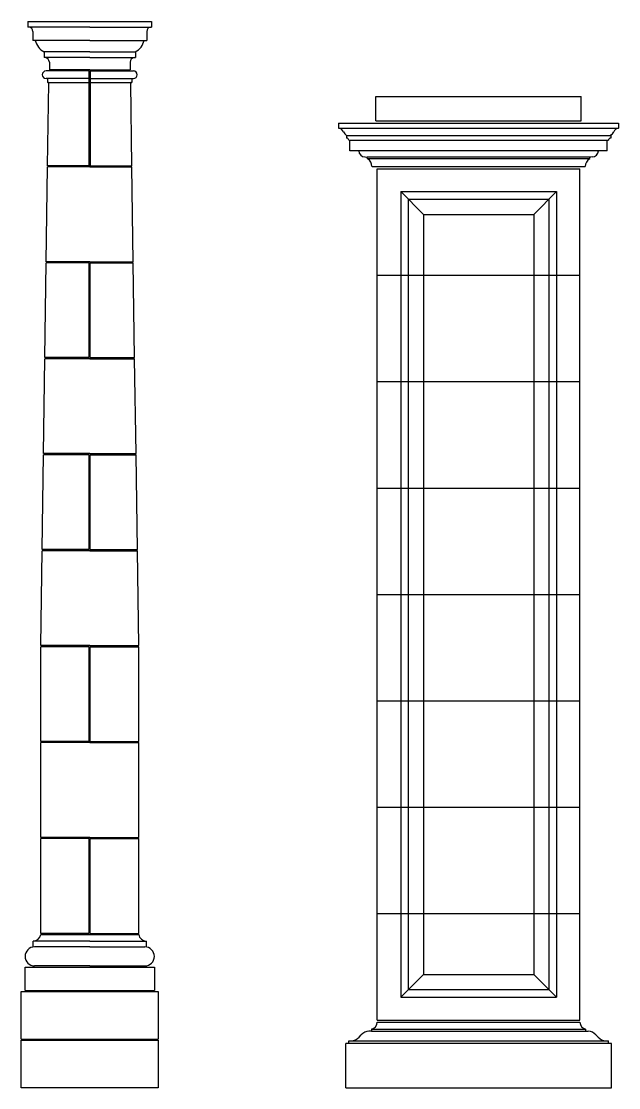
# Model space of a CAD drawing. Extents: x -9127 to 548, y 11049 to 16542.
# Drawn here: x -1099 to 473, y 11049 to 13855 of the extents above; entities that cross this region are included whole.
import ezdxf

# ---------------------------------------------------------------- set-up
doc = ezdxf.new("R2010")
doc.units = 0
doc.header["$MEASUREMENT"] = 0
doc.layers.get('0').update_dxf_attribs({"linetype": 'CONTINUOUS'})
doc.layers.add('detail', color=7, linetype='CONTINUOUS')

# ---------------------------------------------------------------- blocks, each defined once
blk = doc.blocks.new('16')
at = {"layer": 'detail'}
for p, q in [((-8989.4, 9285.7), (-8989.4, 9270.7)), ((-8989.4, 9285.7), (-8664.4, 9285.7)), ((-8826.9, 9270.7), (-8989.4, 9270.7)), ((-8826.9, 9270.7), (-8664.4, 9270.7)), ((-8664.4, 9285.7), (-8664.4, 9270.7)), ((-8976.9, 9259.2), (-8976.9, 9235.7)), ((-8826.9, 9235.7), (-8976.9, 9235.7)), ((-8826.9, 9235.7), (-8676.9, 9235.7)), ((-8676.9, 9259.2), (-8676.9, 9235.7)), ((-8946.9, 9205.7), (-8946.9, 9190.7)), ((-8826.9, 9205.7), (-8946.9, 9205.7)), ((-8826.9, 9205.7), (-8706.9, 9205.7)), ((-8706.9, 9205.7), (-8706.9, 9190.7)), ((-8826.9, 9190.7), (-8946.9, 9190.7)), ((-8933.1, 9178.5), (-8933.1, 9158.2)), ((-8826.9, 9190.7), (-8706.9, 9190.7)), ((-8720.6, 9178.5), (-8720.6, 9158.2)), ((-8828.4, 9155.2), (-8941.9, 9155.2)), ((-8826.9, 9158.2), (-8933.1, 9158.2)), ((-8828.4, 8905.7), (-8828.4, 9155.2)), ((-8826.9, 9158.2), (-8720.6, 9158.2)), ((-8825.4, 9155.2), (-8711.9, 9155.2)), ((-8825.4, 8905.7), (-8825.4, 9155.2)), ((-8825.4, 9155.2), (-8825.4, 8905.7)), ((-8828.4, 9135.2), (-8941.9, 9135.2)), ((-8937.8, 8905.7), (-8934.7, 9122.7)), ((-8937.6, 9135.2), (-8937.6, 9125.2)), ((-8937.2, 9125.2), (-8937.6, 9125.2)), ((-8937.2, 9125.2), (-8828.4, 9125.2)), ((-8825.4, 9135.2), (-8711.9, 9135.2)), ((-8825.4, 9125.2), (-8716.2, 9125.2)), ((-8716, 8905.7), (-8719.1, 9122.7)), ((-8716.6, 9125.2), (-8716.2, 9125.2)), ((-8716.2, 9135.2), (-8716.2, 9125.2)), ((-8941.4, 8653.2), (-8937.8, 8902.7)), ((-8828.4, 8905.7), (-8937.8, 8905.7)), ((-8826.9, 8902.7), (-8937.8, 8902.7)), ((-8826.9, 8902.7), (-8716, 8902.7)), ((-8825.4, 8905.7), (-8716, 8905.7)), ((-8712.4, 8653.2), (-8716, 8902.7)), ((-8945, 8400.7), (-8941.5, 8650.2)), ((-8828.4, 8650.2), (-8941.5, 8650.2)), ((-8826.9, 8653.2), (-8941.4, 8653.2)), ((-8828.4, 8400.7), (-8828.4, 8650.2)), ((-8826.9, 8653.2), (-8712.4, 8653.2)), ((-8825.4, 8650.2), (-8712.3, 8650.2)), ((-8825.4, 8400.7), (-8825.4, 8650.2)), ((-8708.8, 8400.7), (-8712.3, 8650.2)), ((-8948.7, 8148.2), (-8945.1, 8397.7)), ((-8826.9, 8397.7), (-8945.1, 8397.7)), ((-8828.4, 8400.7), (-8945, 8400.7)), ((-8826.9, 8397.7), (-8708.7, 8397.7)), ((-8825.4, 8400.7), (-8708.8, 8400.7)), ((-8705.1, 8148.2), (-8708.7, 8397.7)), ((-8952.3, 7895.7), (-8948.7, 8145.2)), ((-8826.9, 8148.2), (-8948.7, 8148.2)), ((-8828.4, 8145.2), (-8948.7, 8145.2)), ((-8828.4, 7895.7), (-8828.4, 8145.2)), ((-8826.9, 8148.2), (-8705.1, 8148.2)), ((-8825.4, 8145.2), (-8705.1, 8145.2)), ((-8825.4, 7895.7), (-8825.4, 8145.2)), ((-8701.5, 7895.7), (-8705.1, 8145.2)), ((-8955.9, 7643.2), (-8952.3, 7892.7)), ((-8828.4, 7895.7), (-8952.3, 7895.7)), ((-8826.9, 7892.7), (-8952.3, 7892.7)), ((-8826.9, 7892.7), (-8701.5, 7892.7)), ((-8825.4, 7895.7), (-8701.5, 7895.7)), ((-8697.9, 7643.2), (-8701.5, 7892.7)), ((-8826.9, 7643.2), (-8955.9, 7643.2)), ((-8955.9, 7390.7), (-8955.9, 7640.2)), ((-8828.4, 7640.2), (-8955.9, 7640.2)), ((-8828.4, 7390.7), (-8828.4, 7640.2)), ((-8826.9, 7643.2), (-8697.9, 7643.2)), ((-8825.4, 7640.2), (-8697.9, 7640.2)), ((-8825.4, 7390.7), (-8825.4, 7640.2)), ((-8697.9, 7390.7), (-8697.9, 7640.2)), ((-8828.4, 7390.7), (-8955.9, 7390.7)), ((-8955.9, 7138.2), (-8955.9, 7387.7)), ((-8826.9, 7387.7), (-8955.9, 7387.7)), ((-8826.9, 7387.7), (-8697.9, 7387.7)), ((-8825.4, 7390.7), (-8697.9, 7390.7)), ((-8697.9, 7138.2), (-8697.9, 7387.7)), ((-8826.9, 7138.2), (-8955.9, 7138.2)), ((-8955.9, 6885.7), (-8955.9, 7135.2)), ((-8828.4, 7135.2), (-8955.9, 7135.2)), ((-8828.4, 6885.7), (-8828.4, 7135.2)), ((-8826.9, 7138.2), (-8697.9, 7138.2)), ((-8825.4, 6885.7), (-8825.4, 7135.2)), ((-8825.4, 7135.2), (-8697.9, 7135.2)), ((-8697.9, 6885.7), (-8697.9, 7135.2)), ((-8828.4, 6885.7), (-8955.9, 6885.7)), ((-8955.9, 6882.7), (-8697.9, 6882.7)), ((-8825.4, 6885.7), (-8697.9, 6885.7)), ((-8975.9, 6850.2), (-8975.9, 6865.2)), ((-8826.9, 6865.2), (-8975.9, 6865.2)), ((-8826.9, 6850.2), (-8971.9, 6850.2)), ((-8826.9, 6865.2), (-8677.8, 6865.2)), ((-8826.9, 6850.2), (-8681.9, 6850.2)), ((-8677.8, 6850.2), (-8677.8, 6865.2)), ((-8996.9, 6797.2), (-8656.9, 6797.2)), ((-8996.9, 6735.7), (-8996.9, 6797.2)), ((-8826.9, 6800.2), (-8971.9, 6800.2)), ((-8826.9, 6800.2), (-8681.9, 6800.2)), ((-8656.9, 6797.2), (-8656.9, 6735.7)), ((-8996.9, 6735.7), (-8656.9, 6735.7)), ((-9006.9, 6732.7), (-8646.9, 6732.7)), ((-9006.9, 6607.7), (-9006.9, 6732.7)), ((-8646.9, 6732.7), (-8646.9, 6607.7)), ((-9006.9, 6607.7), (-8646.9, 6607.7)), ((-9006.9, 6479.7), (-9006.9, 6604.7)), ((-9006.9, 6604.7), (-8646.9, 6604.7)), ((-8646.9, 6604.7), (-8646.9, 6479.7)), ((-8646.9, 6479.7), (-9006.9, 6479.7))]:
    blk.add_line(p, q, dxfattribs=at)
for centre, radius, start, end in [((-8989.3, 9258.7), 12.4, 2.2566, 75.6666), ((-8664.5, 9258.7), 12.4, 104.3334, 177.7434), ((-8928.8, 9243.8), 42.1, 191.4954, 244.5872), ((-8725, 9243.8), 42.1, 295.4128, 348.5046), ((-8946.4, 9177.7), 13.3, 3.4202, 77.6829), ((-8707.4, 9177.7), 13.3, 102.3171, 176.5798), ((-8941.9, 9145.2), 10, 90, 270), ((-8711.9, 9145.2), 10, 270, 90), ((-8937.2, 9122.7), 2.5, 359.1785, 90), ((-8716.6, 9122.7), 2.5, 90, 180.8215), ((-8975.9, 6885.5), 20.2, 270, 352.2384), ((-8677.8, 6885.5), 20.2, 187.7616, 270), ((-8971.9, 6825.2), 25, 90, 270), ((-8681.9, 6825.2), 25, 270, 90)]:
    blk.add_arc(centre, radius, start, end, dxfattribs=at)
blk = doc.blocks.new('17')
at = {"layer": 'detail'}
for p, q in [((-8073.7, 9087.7), (-7533.7, 9087.7)), ((-8073.7, 9023.7), (-8073.7, 9087.7)), ((-7533.7, 9023.7), (-7533.7, 9087.7)), ((-8172.2, 9017.7), (-8172.2, 9004.7)), ((-8172.2, 9017.7), (-7435.2, 9017.7)), ((-8073.7, 9023.7), (-7533.7, 9023.7)), ((-7435.2, 9017.7), (-7435.2, 9004.7)), ((-8172.2, 9004.7), (-7435.2, 9004.7)), ((-8151.2, 8985.7), (-7456.2, 8985.7)), ((-8151.2, 8985.7), (-8151.2, 8978.7)), ((-7456.2, 8985.7), (-7456.2, 8978.7)), ((-8145.2, 8972.7), (-7462.2, 8972.7)), ((-8142.2, 8944.7), (-8142.2, 8972.7)), ((-7465.2, 8944.7), (-7465.2, 8972.7)), ((-7465.2, 8944.7), (-8142.2, 8944.7)), ((-8102.6, 8929.3), (-8097.2, 8928.7)), ((-7510.2, 8928.7), (-8097.2, 8928.7)), ((-8095.9, 8923.9), (-8097.2, 8928.7)), ((-7511.5, 8923.9), (-8095.9, 8923.9)), ((-7511.5, 8923.9), (-7510.2, 8928.7)), ((-7504.7, 8929.3), (-7510.2, 8928.7)), ((-8084.2, 8903.7), (-7523.2, 8903.7)), ((-8070.2, 6657.7), (-8070.2, 8897.7)), ((-8070.2, 8897.7), (-7537.2, 8897.7)), ((-7537.2, 6657.7), (-7537.2, 8897.7)), ((-8008.7, 8837.7), (-7948.7, 8777.7)), ((-8008.7, 8837.7), (-7598.7, 8837.7)), ((-8008.7, 8837.7), (-8008.7, 6717.7)), ((-7988.7, 8817.7), (-7988.7, 6737.7)), ((-7988.7, 8817.7), (-7618.7, 8817.7)), ((-7598.7, 8837.7), (-7658.7, 8777.7)), ((-7618.7, 8817.7), (-7618.7, 6737.7)), ((-7598.7, 8837.7), (-7598.7, 6717.7)), ((-7948.7, 8777.7), (-7658.7, 8777.7)), ((-7948.7, 8777.7), (-7948.7, 6777.7)), ((-7658.7, 8777.7), (-7658.7, 6777.7)), ((-8070.2, 8617.7), (-7537.2, 8617.7)), ((-8070.2, 8337.7), (-7537.2, 8337.7)), ((-8070.2, 8057.7), (-7537.2, 8057.7)), ((-8070.2, 7777.7), (-7537.2, 7777.7)), ((-8070.2, 7497.7), (-7537.2, 7497.7)), ((-8070.2, 7217.7), (-7537.2, 7217.7)), ((-8070.2, 6937.7), (-7537.2, 6937.7)), ((-8008.7, 6717.7), (-7948.7, 6777.7)), ((-7948.7, 6777.7), (-7658.7, 6777.7)), ((-7598.7, 6717.7), (-7658.7, 6777.7)), ((-7988.7, 6737.7), (-7618.7, 6737.7)), ((-8008.7, 6717.7), (-7598.7, 6717.7)), ((-8070.2, 6657.7), (-7537.2, 6657.7)), ((-8070.2, 6651.7), (-7537.2, 6651.7)), ((-8085.2, 6628.7), (-8092.2, 6628.6)), ((-8085.2, 6633.7), (-7522.2, 6633.7)), ((-8085.2, 6633.7), (-8085.2, 6628.7)), ((-8085.2, 6628.7), (-7522.2, 6628.7)), ((-7522.2, 6633.7), (-7522.2, 6628.7)), ((-7522.2, 6628.7), (-7515.1, 6628.6)), ((-7454.2, 6595.7), (-8153.2, 6595.7)), ((-8153.2, 6479.7), (-8153.2, 6595.7)), ((-8145.2, 6602.7), (-7462.2, 6602.7)), ((-8145.2, 6595.7), (-8145.2, 6602.7)), ((-8118, 6612.5), (-8112.4, 6619)), ((-7489.4, 6612.5), (-7495, 6619)), ((-7462.2, 6595.7), (-7462.2, 6602.7)), ((-7454.2, 6479.7), (-7454.2, 6595.7)), ((-8153.2, 6479.7), (-7454.2, 6479.7))]:
    blk.add_line(p, q, dxfattribs=at)
for centre, radius, start, end in [((-8174, 8988.6), 16.2, 24.1415, 83.5421), ((-8137, 9005.8), 24.6, 205.4678, 234.7341), ((-7470.4, 9005.8), 24.6, 305.2659, 334.5322), ((-7433.3, 8988.6), 16.2, 96.4579, 155.8585), ((-8151.2, 8972.7), 6, 0, 90), ((-7456.2, 8972.7), 6, 90, 180), ((-8102.8, 8945.7), 16.4, 183.3944, 270.5265), ((-8108.9, 8902.9), 24.7, 2.0146, 58.243), ((-7498.4, 8902.9), 24.7, 121.757, 177.9854), ((-7504.6, 8945.7), 16.4, 269.4735, 356.6056), ((-8089.4, 6652.5), 19.2, 282.6487, 357.7401), ((-7518, 6652.5), 19.2, 182.2599, 257.3513), ((-8087.7, 6593.1), 35.8, 97.2073, 133.5074), ((-7519.6, 6593.1), 35.8, 46.4926, 82.7927), ((-8142.6, 6638.4), 35.8, 277.2073, 313.5074), ((-7464.7, 6638.4), 35.8, 226.4926, 262.7927)]:
    blk.add_arc(centre, radius, start, end, dxfattribs=at)

msp = doc.modelspace()

# ---------------------------------------------------------------- block references
for name in ['16', '17']:
    msp.add_blockref(name, (7908.3, 4568.8))

doc.saveas('drawing.dxf')
